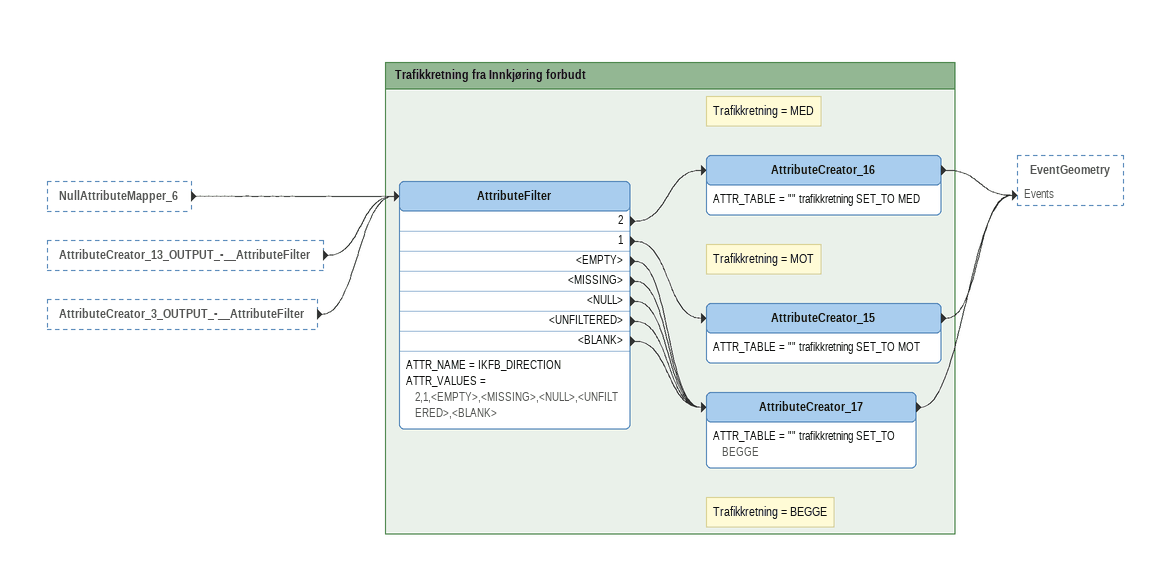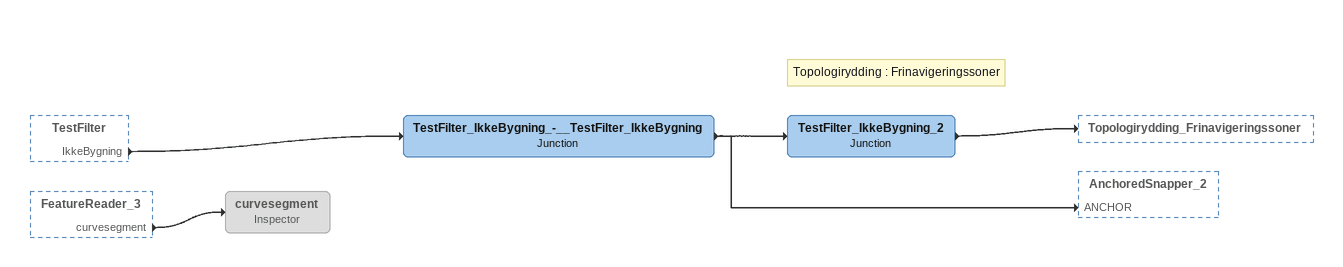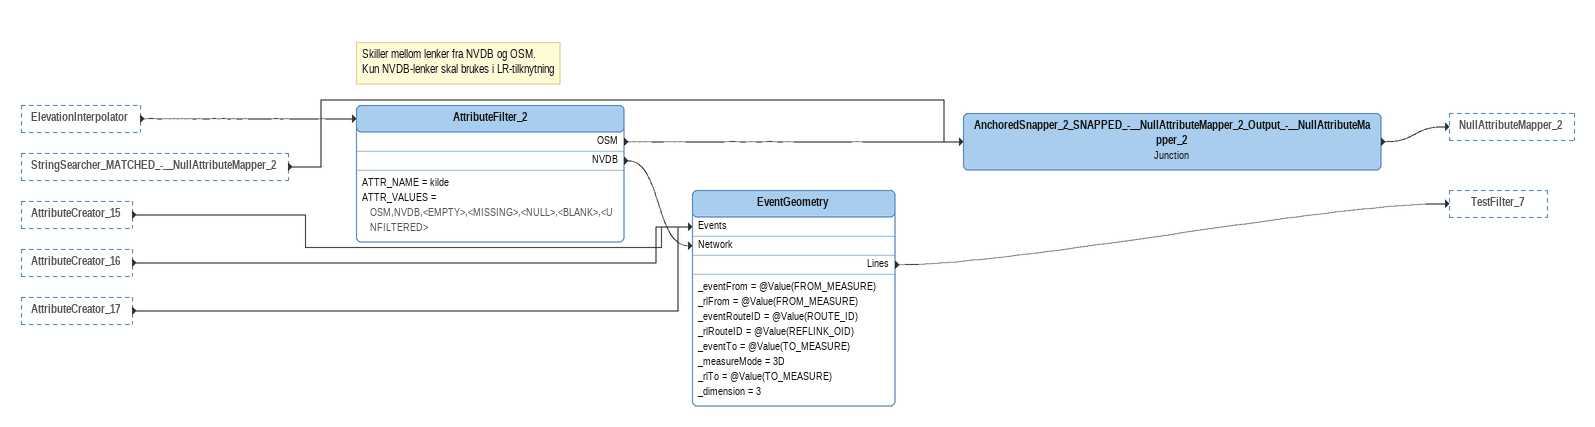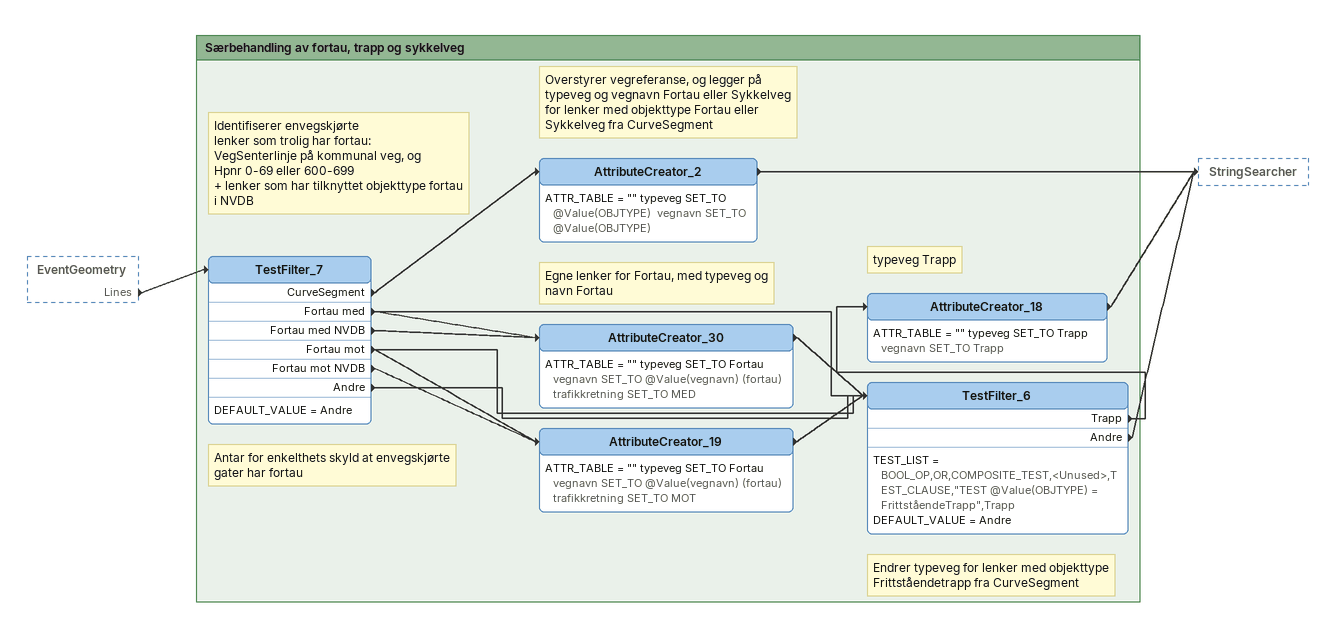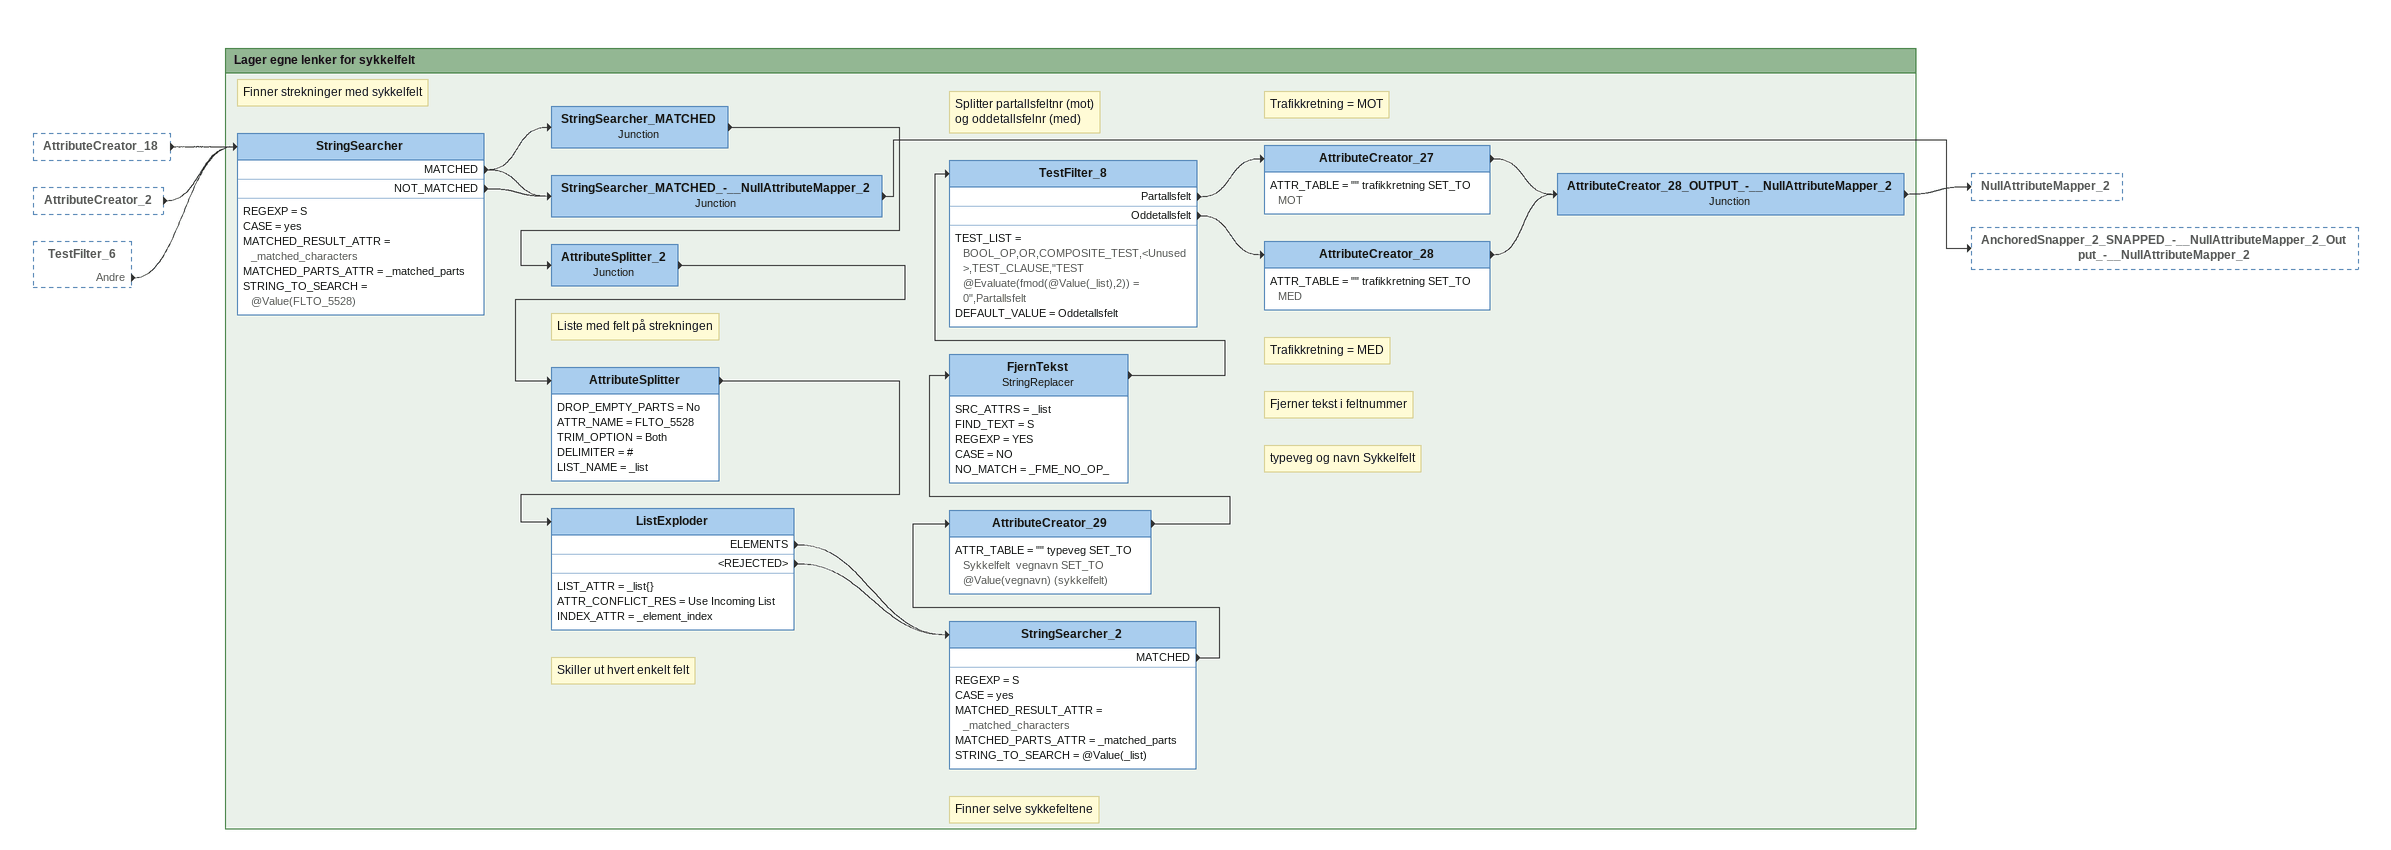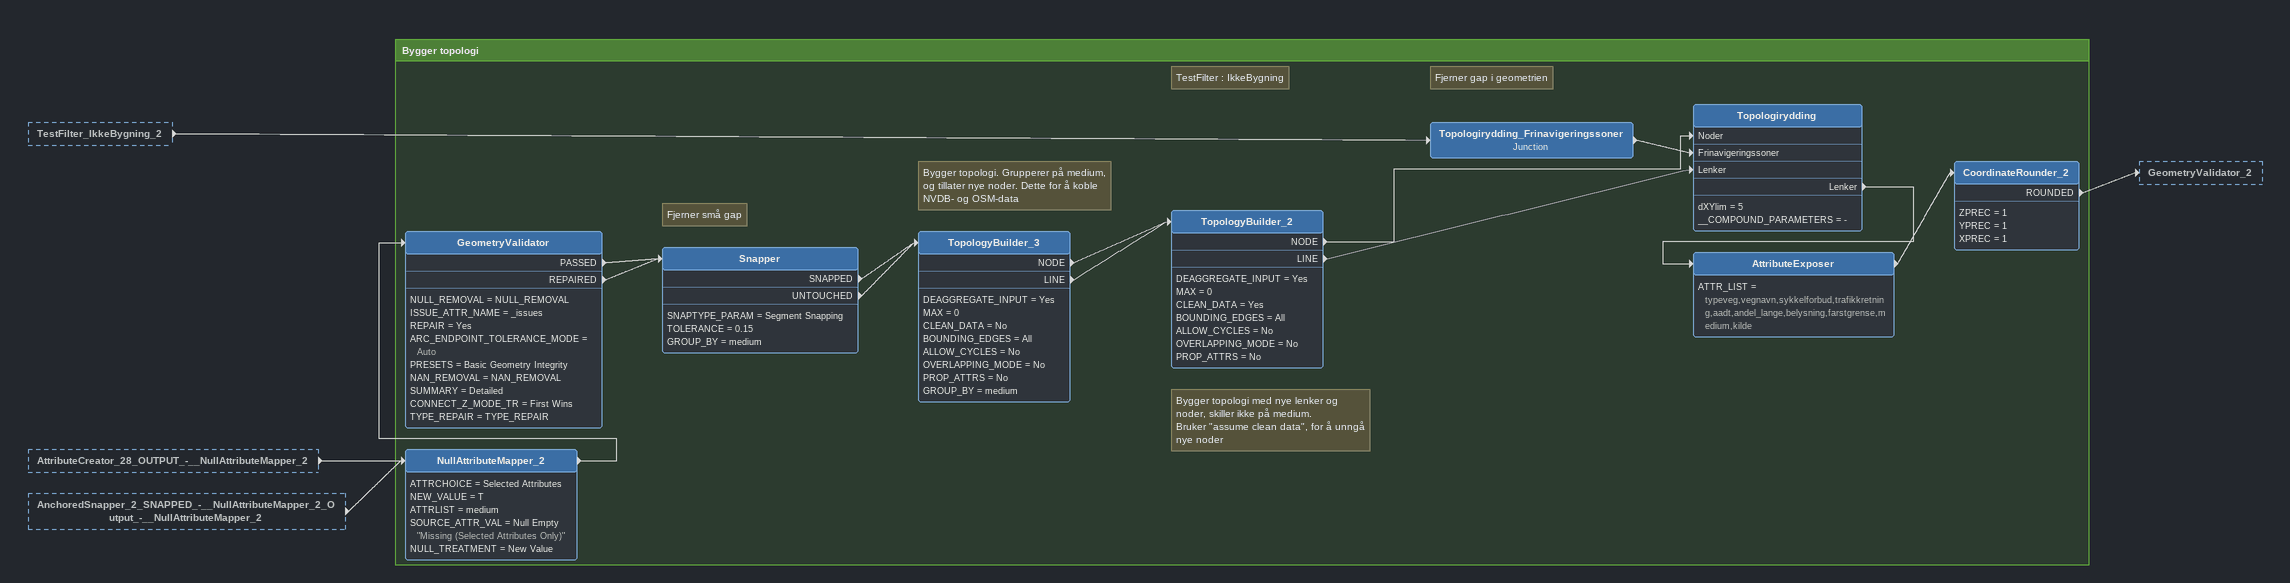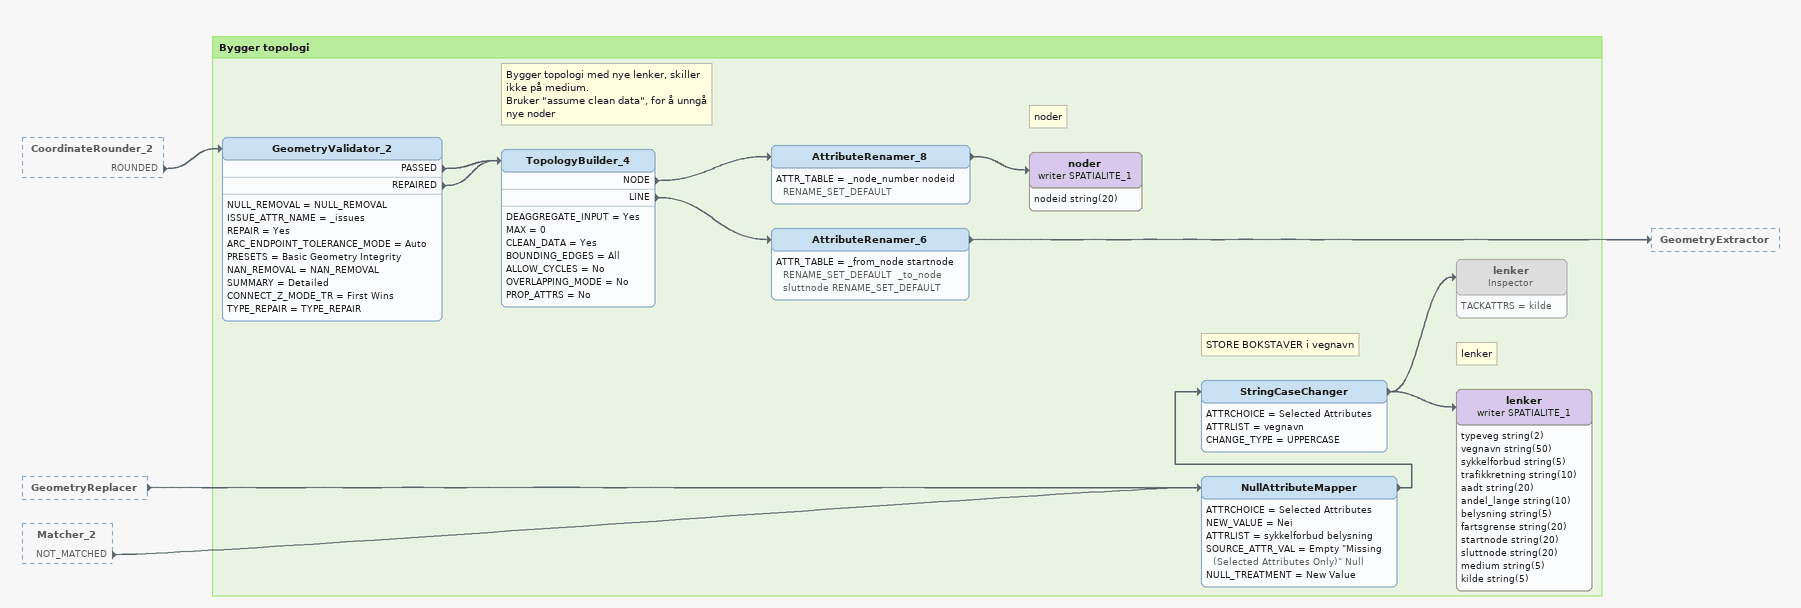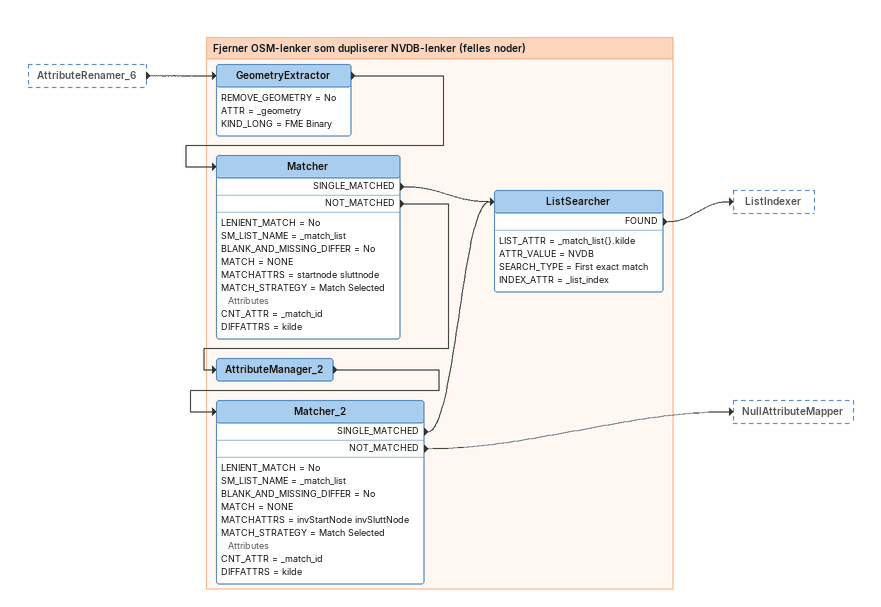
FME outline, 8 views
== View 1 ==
NullAttributeMapper_6 [outside]
    -> AttributeFilter
AttributeCreator_13_OUTPUT_-__AttributeFilter [outside]
    -> AttributeFilter
AttributeCreator_3_OUTPUT_-__AttributeFilter [outside]
    -> AttributeFilter

Bookmark: Trafikkretning fra Innkjøring forbudt
AttributeFilter
    ATTR_NAME = IKFB_DIRECTION
    ATTR_VALUES = 2,1,<EMPTY>,<MISSING>,<NULL>,<UNFILTERED>,<BLANK>
    2 -> AttributeCreator_16
    1 -> AttributeCreator_15
    <EMPTY> -> AttributeCreator_17
    <MISSING> -> AttributeCreator_17
    <NULL> -> AttributeCreator_17
    <UNFILTERED> -> AttributeCreator_17
    <BLANK> -> AttributeCreator_17
Note: Trafikkretning = MED
AttributeCreator_16
    ATTR_TABLE = "" trafikkretning SET_TO MED
    -> EventGeometry [Events]
Note: Trafikkretning = MOT
AttributeCreator_15
    ATTR_TABLE = "" trafikkretning SET_TO MOT
    -> EventGeometry [Events]
Note: Trafikkretning = BEGGE
AttributeCreator_17
    ATTR_TABLE = "" trafikkretning SET_TO BEGGE
    -> EventGeometry [Events]

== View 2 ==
TestFilter [outside]
    IkkeBygning -> TestFilter_IkkeBygning_-__TestFilter_IkkeBygning
FeatureReader_3 [outside]
    curvesegment -> curvesegment
TestFilter_IkkeBygning_-__TestFilter_IkkeBygning: Junction
    -> AnchoredSnapper_2 [ANCHOR]
    -> TestFilter_IkkeBygning_2
Note: Topologirydding : Frinavigeringssoner
TestFilter_IkkeBygning_2: Junction
    -> Topologirydding_Frinavigeringssoner
curvesegment: Inspector [off]

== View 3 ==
ElevationInterpolator [outside]
    -> AttributeFilter_2
StringSearcher_MATCHED_-__NullAttributeMapper_2 [outside]
    -> AnchoredSnapper_2_SNAPPED_-__NullAttributeMapper_2_Output_-__NullAttributeMapper_2
AttributeCreator_15 [outside]
    -> EventGeometry [Events]
AttributeCreator_16 [outside]
    -> EventGeometry [Events]
AttributeCreator_17 [outside]
    -> EventGeometry [Events]
Note: Skiller mellom lenker fra NVDB og OSM. / Kun NVDB-lenker skal brukes i LR-tilknytning
AttributeFilter_2
    ATTR_NAME = kilde
    ATTR_VALUES = OSM,NVDB,<EMPTY>,<MISSING>,<NULL>,<BLANK>,<UNFILTERED>
    OSM -> AnchoredSnapper_2_SNAPPED_-__NullAttributeMapper_2_Output_-__NullAttributeMapper_2
    NVDB -> EventGeometry [Network]
EventGeometry
    _eventFrom = @Value(FROM_MEASURE)
    _rlFrom = @Value(FROM_MEASURE)
    _eventRouteID = @Value(ROUTE_ID)
    _rlRouteID = @Value(REFLINK_OID)
    _eventTo = @Value(TO_MEASURE)
    _measureMode = 3D
    _rlTo = @Value(TO_MEASURE)
    _dimension = 3
    Lines -> TestFilter_7
AnchoredSnapper_2_SNAPPED_-__NullAttributeMapper_2_Output_-__NullAttributeMapper_2: Junction
    -> NullAttributeMapper_2

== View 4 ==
EventGeometry [outside]
    Lines -> TestFilter_7

Bookmark: Særbehandling av fortau, trapp og sykkelveg
Note: Identifiserer envegskjørte / lenker som trolig har fortau: / VegSenterlinje på kommunal veg, og / Hpnr 0-69 eller 600-699 / + lenker som har tilknyttet objekttype fortau i NVDB
Note: Antar for enkelthets skyld at envegskjørte gater har fortau
TestFilter_7
    DEFAULT_VALUE = Andre
    CurveSegment -> AttributeCreator_2
    Fortau med -> AttributeCreator_30
    Fortau med -> TestFilter_6
    Fortau med NVDB -> AttributeCreator_30
    Fortau mot -> AttributeCreator_19
    Fortau mot -> TestFilter_6
    Fortau mot NVDB -> AttributeCreator_19
    Andre -> TestFilter_6
Note: Overstyrer vegreferanse, og legger på typeveg og vegnavn Fortau eller Sykkelveg for lenker med objekttype Fortau eller Sykkelveg fra CurveSegment
AttributeCreator_2
    ATTR_TABLE = "" typeveg SET_TO @Value(OBJTYPE)  vegnavn SET_TO @Value(OBJTYPE)
    -> StringSearcher
Note: Egne lenker for Fortau, med typeveg og navn Fortau
AttributeCreator_30
    ATTR_TABLE = "" typeveg SET_TO Fortau  vegnavn SET_TO @Value(vegnavn) (fortau)  trafikkretning SET_TO MED
    -> TestFilter_6
AttributeCreator_19
    ATTR_TABLE = "" typeveg SET_TO Fortau  vegnavn SET_TO @Value(vegnavn) (fortau)  trafikkretning SET_TO MOT
    -> TestFilter_6
Note: Endrer typeveg for lenker med objekttype Frittståendetrapp fra CurveSegment
TestFilter_6
    TEST_LIST = BOOL_OP,OR,COMPOSITE_TEST,<Unused>,TEST_CLAUSE,"TEST @Value(OBJTYPE) = FrittståendeTrapp",Trapp
    DEFAULT_VALUE = Andre
    Trapp -> AttributeCreator_18
    Andre -> StringSearcher
Note: typeveg Trapp
AttributeCreator_18
    ATTR_TABLE = "" typeveg SET_TO Trapp  vegnavn SET_TO Trapp
    -> StringSearcher

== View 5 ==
AttributeCreator_18 [outside]
    -> StringSearcher
AttributeCreator_2 [outside]
    -> StringSearcher
TestFilter_6 [outside]
    Andre -> StringSearcher

Bookmark: Lager egne lenker for sykkelfelt
Note: Finner strekninger med sykkelfelt
StringSearcher
    REGEXP = S
    CASE = yes
    MATCHED_RESULT_ATTR = _matched_characters
    MATCHED_PARTS_ATTR = _matched_parts
    STRING_TO_SEARCH = @Value(FLTO_5528)
    MATCHED -> StringSearcher_MATCHED_-__NullAttributeMapper_2
    MATCHED -> StringSearcher_MATCHED
    NOT_MATCHED -> StringSearcher_MATCHED_-__NullAttributeMapper_2
StringSearcher_MATCHED: Junction
    -> AttributeSplitter_2
AttributeSplitter_2: Junction
    -> AttributeSplitter
Note: Liste med felt på strekningen
AttributeSplitter
    DROP_EMPTY_PARTS = No
    ATTR_NAME = FLTO_5528
    TRIM_OPTION = Both
    DELIMITER = #
    LIST_NAME = _list
    -> ListExploder
Note: Skiller ut hvert enkelt felt
ListExploder
    LIST_ATTR = _list{}
    ATTR_CONFLICT_RES = Use Incoming List
    INDEX_ATTR = _element_index
    ELEMENTS -> StringSearcher_2
    <REJECTED> -> StringSearcher_2
Note: Finner selve sykkefeltene
StringSearcher_2
    REGEXP = S
    CASE = yes
    MATCHED_RESULT_ATTR = _matched_characters
    MATCHED_PARTS_ATTR = _matched_parts
    STRING_TO_SEARCH = @Value(_list)
    MATCHED -> AttributeCreator_29
Note: typeveg og navn Sykkelfelt
AttributeCreator_29
    ATTR_TABLE = "" typeveg SET_TO Sykkelfelt  vegnavn SET_TO @Value(vegnavn) (sykkelfelt)
    -> FjernTekst
Note: Fjerner tekst i feltnummer
FjernTekst: StringReplacer
    SRC_ATTRS = _list
    FIND_TEXT = S
    REGEXP = YES
    CASE = NO
    NO_MATCH = _FME_NO_OP_
    -> TestFilter_8
Note: Splitter partallsfeltnr (mot) / og oddetallsfelnr (med)
TestFilter_8
    TEST_LIST = BOOL_OP,OR,COMPOSITE_TEST,<Unused>,TEST_CLAUSE,"TEST @Evaluate(fmod(@Value(_list),2)) = 0",Partallsfelt
    DEFAULT_VALUE = Oddetallsfelt
    Partallsfelt -> AttributeCreator_27
    Oddetallsfelt -> AttributeCreator_28
Note: Trafikkretning = MOT
AttributeCreator_27
    ATTR_TABLE = "" trafikkretning SET_TO MOT
    -> AttributeCreator_28_OUTPUT_-__NullAttributeMapper_2
Note: Trafikkretning = MED
AttributeCreator_28
    ATTR_TABLE = "" trafikkretning SET_TO MED
    -> AttributeCreator_28_OUTPUT_-__NullAttributeMapper_2
AttributeCreator_28_OUTPUT_-__NullAttributeMapper_2: Junction
    -> NullAttributeMapper_2
StringSearcher_MATCHED_-__NullAttributeMapper_2: Junction
    -> AnchoredSnapper_2_SNAPPED_-__NullAttributeMapper_2_Output_-__NullAttributeMapper_2

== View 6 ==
TestFilter_IkkeBygning_2 [outside]
    -> Topologirydding_Frinavigeringssoner
AttributeCreator_28_OUTPUT_-__NullAttributeMapper_2 [outside]
    -> NullAttributeMapper_2
AnchoredSnapper_2_SNAPPED_-__NullAttributeMapper_2_Output_-__NullAttributeMapper_2 [outside]
    -> NullAttributeMapper_2

Bookmark: Bygger topologi
Note: TestFilter : IkkeBygning
Topologirydding_Frinavigeringssoner: Junction
    -> Topologirydding [Frinavigeringssoner]
NullAttributeMapper_2
    ATTRCHOICE = Selected Attributes
    NEW_VALUE = T
    ATTRLIST = medium
    SOURCE_ATTR_VAL = Null Empty "Missing (Selected Attributes Only)"
    NULL_TREATMENT = New Value
    -> GeometryValidator
GeometryValidator
    NULL_REMOVAL = NULL_REMOVAL
    ISSUE_ATTR_NAME = _issues
    REPAIR = Yes
    ARC_ENDPOINT_TOLERANCE_MODE = Auto
    PRESETS = Basic Geometry Integrity
    NAN_REMOVAL = NAN_REMOVAL
    SUMMARY = Detailed
    CONNECT_Z_MODE_TR = First Wins
    TYPE_REPAIR = TYPE_REPAIR
    PASSED -> Snapper
    REPAIRED -> Snapper
Note: Fjerner små gap
Snapper
    SNAPTYPE_PARAM = Segment Snapping
    TOLERANCE = 0.15
    GROUP_BY = medium
    SNAPPED -> TopologyBuilder_3
    UNTOUCHED -> TopologyBuilder_3
Note: Bygger topologi. Grupperer på medium, og tillater nye noder. Dette for å koble NVDB- og OSM-data
TopologyBuilder_3
    DEAGGREGATE_INPUT = Yes
    MAX = 0
    CLEAN_DATA = No
    BOUNDING_EDGES = All
    ALLOW_CYCLES = No
    OVERLAPPING_MODE = No
    PROP_ATTRS = No
    GROUP_BY = medium
    NODE -> TopologyBuilder_2
    LINE -> TopologyBuilder_2
Note: Bygger topologi med nye lenker og noder, skiller ikke på medium. / Bruker "assume clean data", for å unngå nye noder
TopologyBuilder_2
    DEAGGREGATE_INPUT = Yes
    MAX = 0
    CLEAN_DATA = Yes
    BOUNDING_EDGES = All
    ALLOW_CYCLES = No
    OVERLAPPING_MODE = No
    PROP_ATTRS = No
    NODE -> Topologirydding [Noder]
    LINE -> Topologirydding [Lenker]
Note: Fjerner gap i geometrien
Topologirydding
    dXYlim = 5
    __COMPOUND_PARAMETERS = -
    Lenker -> AttributeExposer
AttributeExposer
    ATTR_LIST = typeveg,vegnavn,sykkelforbud,trafikkretning,aadt,andel_lange,belysning,farstgrense,medium,kilde
    -> CoordinateRounder_2
CoordinateRounder_2
    ZPREC = 1
    YPREC = 1
    XPREC = 1
    ROUNDED -> GeometryValidator_2

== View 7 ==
CoordinateRounder_2 [outside]
    ROUNDED -> GeometryValidator_2
GeometryReplacer [outside]
    -> NullAttributeMapper
Matcher_2 [outside]
    NOT_MATCHED -> NullAttributeMapper

Bookmark: Bygger topologi
GeometryValidator_2
    NULL_REMOVAL = NULL_REMOVAL
    ISSUE_ATTR_NAME = _issues
    REPAIR = Yes
    ARC_ENDPOINT_TOLERANCE_MODE = Auto
    PRESETS = Basic Geometry Integrity
    NAN_REMOVAL = NAN_REMOVAL
    SUMMARY = Detailed
    CONNECT_Z_MODE_TR = First Wins
    TYPE_REPAIR = TYPE_REPAIR
    PASSED -> TopologyBuilder_4
    REPAIRED -> TopologyBuilder_4
Note: Bygger topologi med nye lenker, skiller ikke på medium. / Bruker "assume clean data", for å unngå nye noder
TopologyBuilder_4
    DEAGGREGATE_INPUT = Yes
    MAX = 0
    CLEAN_DATA = Yes
    BOUNDING_EDGES = All
    ALLOW_CYCLES = No
    OVERLAPPING_MODE = No
    PROP_ATTRS = No
    NODE -> AttributeRenamer_8
    LINE -> AttributeRenamer_6
AttributeRenamer_8
    ATTR_TABLE = _node_number nodeid RENAME_SET_DEFAULT
    -> noder (writer SPATIALITE_1)
Note: noder
noder (writer SPATIALITE_1)
    attributes: nodeid string(20)
AttributeRenamer_6
    ATTR_TABLE = _from_node startnode RENAME_SET_DEFAULT  _to_node sluttnode RENAME_SET_DEFAULT
    -> GeometryExtractor
NullAttributeMapper
    ATTRCHOICE = Selected Attributes
    NEW_VALUE = Nei
    ATTRLIST = sykkelforbud belysning
    SOURCE_ATTR_VAL = Empty "Missing (Selected Attributes Only)" Null
    NULL_TREATMENT = New Value
    -> StringCaseChanger
Note: STORE BOKSTAVER i vegnavn
StringCaseChanger
    ATTRCHOICE = Selected Attributes
    ATTRLIST = vegnavn
    CHANGE_TYPE = UPPERCASE
    -> lenker (writer SPATIALITE_1)
    -> lenker
lenker: Inspector [off]
    TACKATTRS = kilde
Note: lenker
lenker (writer SPATIALITE_1)
    attributes: typeveg string(2), vegnavn string(50), sykkelforbud string(5), trafikkretning string(10), aadt string(20), andel_lange string(10), belysning string(5), fartsgrense string(20), startnode string(20), sluttnode string(20), medium string(5), kilde string(5)

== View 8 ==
AttributeRenamer_6 [outside]
    -> GeometryExtractor

Bookmark: Fjerner OSM-lenker som dupliserer NVDB-lenker (felles noder)
GeometryExtractor
    REMOVE_GEOMETRY = No
    ATTR = _geometry
    KIND_LONG = FME Binary
    -> Matcher
Matcher
    LENIENT_MATCH = No
    SM_LIST_NAME = _match_list
    BLANK_AND_MISSING_DIFFER = No
    MATCH = NONE
    MATCHATTRS = startnode sluttnode
    MATCH_STRATEGY = Match Selected Attributes
    CNT_ATTR = _match_id
    DIFFATTRS = kilde
    SINGLE_MATCHED -> ListSearcher
    NOT_MATCHED -> AttributeManager_2
AttributeManager_2
    -> Matcher_2
Matcher_2
    LENIENT_MATCH = No
    SM_LIST_NAME = _match_list
    BLANK_AND_MISSING_DIFFER = No
    MATCH = NONE
    MATCHATTRS = invStartNode invSluttNode
    MATCH_STRATEGY = Match Selected Attributes
    CNT_ATTR = _match_id
    DIFFATTRS = kilde
    SINGLE_MATCHED -> ListSearcher
    NOT_MATCHED -> NullAttributeMapper
ListSearcher
    LIST_ATTR = _match_list{}.kilde
    ATTR_VALUE = NVDB
    SEARCH_TYPE = First exact match
    INDEX_ATTR = _list_index
    FOUND -> ListIndexer
